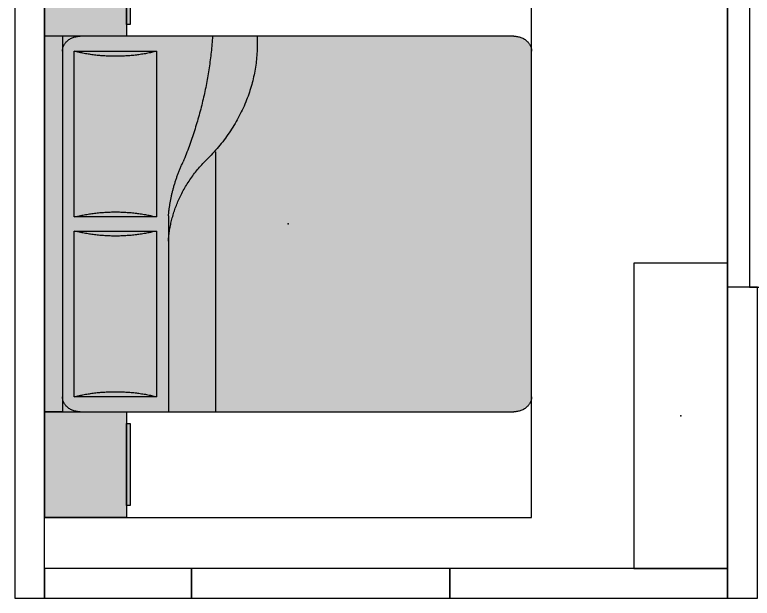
# Model space of a CAD drawing. Header units: millimetres. Extents: x 0 to 6171, y 0 to 4972.
# Drawn here: x 0 to 3144, y 0 to 2486 of the extents above; entities that cross this region are included whole.
import ezdxf

# ---------------------------------------------------------------- set-up
doc = ezdxf.new("R2010")
doc.units = ezdxf.units.MM
for name, color, linetype, true_color in [('Furniture', 37, 'Continuous', 0x75664f), ('FurnitureRefRec', 254, 'Continuous', 0xd5d5d5), ('PT Top Left', 52, 'Continuous', 0xcdcd00), ('PT Top Left Furniture', 211, 'Continuous', 0xff7fff), ('PT Top Right Furniture', 200, 'Continuous', 0xbf3fff), ('Walls', 1, 'Continuous', 0xff0000)]:
    doc.layers.add(name, color=color, linetype=linetype, true_color=true_color)
for name, color, linetype in [('Rooms$Bed Room', 7, 'Continuous'), ('Rooms$Living Room', 7, 'Continuous'), ('Windows', 7, 'Continuous')]:
    doc.layers.add(name, color=color, linetype=linetype)

# ---------------------------------------------------------------- blocks, each defined once
blk = doc.blocks.new('Bedopstelling Groot')
at = {"layer": 'Furniture'}
for points in [[(-800, 1038.1), (-800, 688.1), (-1250, 688.1), (-1250, 1038.1)], [(-800, -962.8), (-800, -964.5), (-799.9, -966.2), (-799.9, -967.9), (-799.7, -969.6), (-799.6, -971.3), (-799.4, -973), (-799.2, -974.8), (-798.9, -976.5), (-798.6, -978.2), (-798.3, -980), (-797.9, -981.8), (-797.5, -983.5), (-797.1, -985.3), (-796.6, -987), (-796.1, -988.8), (-795.5, -990.5), (-794.9, -992.2), (-794.2, -994), (-793.6, -995.7), (-792.8, -997.4), (-792.1, -999.1), (-791.3, -1000.7), (-790.4, -1002.4), (-789.5, -1004), (-788.6, -1005.6), (-787.7, -1007.2), (-786.7, -1008.7), (-785.6, -1010.3), (-784.6, -1011.8), (-783.5, -1013.2), (-782.4, -1014.6), (-781.2, -1016), (-780, -1017.4), (-778.8, -1018.7), (-777.6, -1020), (-776.3, -1021.3), (-775, -1022.5), (-773.7, -1023.6), (-772.3, -1024.7), (-770.9, -1025.8), (-769.6, -1026.9), (-768.2, -1027.8), (-766.7, -1028.8), (-765.3, -1029.7), (-763.9, -1030.5), (-762.4, -1031.3), (-760.9, -1032.1), (-759.5, -1032.8), (-758, -1033.5), (-756.5, -1034.1), (-755, -1034.7), (-753.5, -1035.2), (-752, -1035.7), (-750.5, -1036.1), (-749, -1036.5), (-747.5, -1036.8), (-746, -1037.1), (-744.5, -1037.4), (-743.1, -1037.6), (-741.6, -1037.8), (-740.1, -1037.9), (-738.7, -1038), (-737.3, -1038.1), (-735.8, -1038.1), (735.8, -1038.1), (737.3, -1038.1), (738.7, -1038), (740.1, -1037.9), (741.6, -1037.8), (743.1, -1037.6), (744.5, -1037.4), (746, -1037.1), (747.5, -1036.8), (749, -1036.5), (750.5, -1036.1), (752, -1035.7), (753.5, -1035.2), (755, -1034.7), (756.5, -1034.1), (758, -1033.5), (759.5, -1032.8), (760.9, -1032.1), (762.4, -1031.3), (763.9, -1030.5), (765.3, -1029.7), (766.7, -1028.8), (768.2, -1027.8), (769.6, -1026.9), (770.9, -1025.8), (772.3, -1024.7), (773.7, -1023.6), (775, -1022.5), (776.3, -1021.3), (777.6, -1020), (778.8, -1018.7), (780, -1017.4), (781.2, -1016), (782.4, -1014.6), (783.5, -1013.2), (784.6, -1011.8), (785.6, -1010.3), (786.7, -1008.7), (787.7, -1007.2), (788.6, -1005.6), (789.5, -1004), (790.4, -1002.4), (791.3, -1000.7), (792.1, -999.1), (792.8, -997.4), (793.6, -995.7), (794.2, -994), (794.9, -992.2), (795.5, -990.5), (796.1, -988.8), (796.6, -987), (797.1, -985.3), (797.5, -983.5), (797.9, -981.8), (798.3, -980), (798.6, -978.2), (798.9, -976.5), (799.2, -974.8), (799.4, -973), (799.6, -971.3), (799.7, -969.6), (799.9, -967.9), (799.9, -966.2), (800, -964.5), (800, -962.8), (800, 1038.1), (-800, 1038.1), (-800, 961.9)], [(1250, 1038.1), (1250, 688.1), (800, 688.1), (800, 1038.1)], [(-850, 688.1), (-850, 673.1), (-1200, 673.1), (-1200, 688.1)], [(1200, 688.1), (1200, 673.1), (850, 673.1), (850, 688.1)]]:
    blk.add_hatch(color=7, dxfattribs=at).paths.add_polyline_path(points, flags=0)
at = {"layer": 'Furniture', "color": 37, "true_color": 0x766750}
for p, q in [((-800, 961.9), (-800, 1038.1)), ((800, 1038.1), (-800, 1038.1)), ((800, 961.9), (800, 1038.1)), ((800, 961.9), (-800, 961.9)), ((-735.8, 911.7), (-30, 911.7)), ((-735.8, 560.3), (-735.8, 911.7)), ((-30, 911.7), (-30, 560.3)), ((30, 911.7), (735.8, 911.7)), ((30, 560.3), (30, 911.7)), ((735.8, 911.7), (735.8, 560.3)), ((-800, 886.6), (-800, -962.8)), ((800, -962.8), (800, 886.6)), ((-30, 560.3), (-735.8, 560.3)), ((735.8, 560.3), (30, 560.3)), ((34.2, 510.1), (-800, 510.1)), ((308, 309.3), (-800, 309.3)), ((-735.8, -1038.1), (735.8, -1038.1))]:
    blk.add_line(p, q, dxfattribs=at)
for points in [[(-800, 1038.1), (-800, 688.1), (-1250, 688.1), (-1250, 1038.1)], [(1250, 1038.1), (1250, 688.1), (800, 688.1), (800, 1038.1)], [(-850, 688.1), (-850, 673.1), (-1200, 673.1), (-1200, 688.1)], [(1200, 688.1), (1200, 673.1), (850, 673.1), (850, 688.1)]]:
    blk.add_lwpolyline(points, close=True, dxfattribs=at)
for points, weights in [([(-800, 886.6), (-800, 961.9), (-735.8, 961.9)], [1, 0.707106781186, 1]), ([(735.8, 961.9), (800, 961.9), (800, 886.6)], [1, 0.707106781186, 1]), ([(-735.8, 911.7), (-692.2, 736), (-735.8, 560.3)], [1, 0.959999998575, 1]), ([(-30, 560.3), (-73.6, 736), (-30, 911.7)], [1, 0.959999998575, 1]), ([(30, 911.7), (73.6, 736), (30, 560.3)], [1, 0.959999998575, 1]), ([(735.8, 560.3), (692.2, 736), (735.8, 911.7)], [1, 0.959999998575, 1]), ([(-72.8, 510.1), (133.4, 496.7), (286.7, 334.4)], [1, 0.942933891278, 1]), ([(34.2, 510.1), (153.8, 499.5), (265.3, 447.3)], [1, 0.988393644073, 1]), ([(800, 321.8), (525.2, 340.8), (265.3, 447.3)], [1, 0.990404896115, 1]), ([(800, 132.1), (510.3, 117.7), (286.7, 334.4)], [1, 0.933646644704, 1]), ([(-735.8, -1038.1), (-800, -1038.1), (-800, -962.8)], [1, 0.707106781186, 1]), ([(800, -962.8), (800, -1038.1), (735.8, -1038.1)], [1, 0.707106781187, 1])]:
    blk.add_rational_spline(points, weights, degree=2, dxfattribs=at)
at = {"layer": 'FurnitureRefRec'}
blk.add_lwpolyline([(-1250, -1038.1), (1250, -1038.1), (1250, 1038.1), (-1250, 1038.1)], close=True, dxfattribs=at)
at = {"layer": 'PT Top Left Furniture'}
blk.add_point((-1250, 1038.1), dxfattribs=at)
at = {"layer": 'PT Top Right Furniture'}
blk.add_point((1250, 1038.1), dxfattribs=at)

msp = doc.modelspace()

# ---------------------------------------------------------------- linework, layer by layer
at = {"layer": 'Furniture'}
msp.add_lwpolyline([(3038.5, 127), (3038.5, 1427), (2638.5, 1427), (2638.5, 127)], close=True, dxfattribs=at)
at = {"layer": 'PT Top Left'}
for p in [(1165.1, 1594.5), (2838.5, 777), (754, 127), (1854, 127), (3038.5, 127), (754, 0), (1854, 0), (3038.5, 0)]:
    msp.add_point(p, dxfattribs=at)
at = {"layer": 'Rooms$Bed Room'}
msp.add_lwpolyline([(127, 3062), (3038.5, 3062), (3038.5, 1930), (3038.5, 127), (127, 127)], close=True, dxfattribs=at)
at = {"layer": 'Rooms$Living Room'}
msp.add_lwpolyline([(2007, 4845), (2007, 3156), (3132.5, 3156), (3132.5, 1326), (6043.6, 1326), (6043.6, 4845)], close=True, dxfattribs=at)
at = {"layer": 'Walls'}
for points in [[(0, 0), (127, 0), (127, 4972), (0, 4972)], [(3038.5, 3062), (3132.5, 3062), (3132.5, 1326), (3038.5, 1326)], [(3038.5, 0), (3165.5, 0), (3165.5, 1326), (3038.5, 1326)], [(127, 0), (754, 0), (754, 127), (127, 127)], [(1854, 0), (3038.5, 0), (3038.5, 127), (1854, 127)]]:
    msp.add_lwpolyline(points, close=True, dxfattribs=at)
at = {"layer": 'Windows'}
msp.add_lwpolyline([(754, 0), (1854, 0), (1854, 127), (754, 127)], close=True, dxfattribs=at)

# ---------------------------------------------------------------- block references
at = {"layer": 'Furniture', "rotation": 90.00000000000004}
msp.add_blockref('Bedopstelling Groot', (1165.1, 1594.5), dxfattribs=at)

doc.saveas('drawing.dxf')
